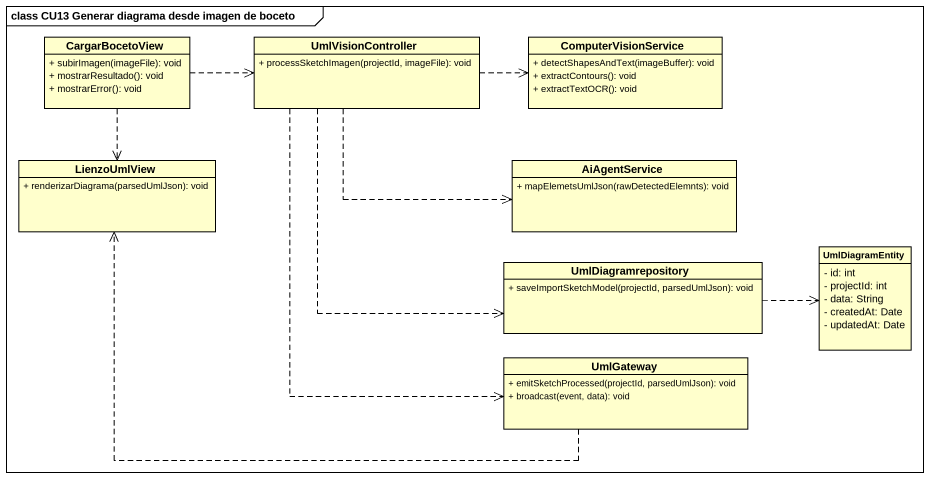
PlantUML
@startuml
mainframe class CU13 Generar diagrama desde imagen de boceto
hide circle
hide empty members
skinparam classAttributeIconSize 0
class CargarBocetoView {
  + subirImagen(imageFile): void
  + mostrarResultado(): void
  + mostrarError(): void
}
class UmlVisionController {
  + processSketchImagen(projectId, imageFile): void
}
class ComputerVisionService {
  + detectShapesAndText(imageBuffer): void
  + extractContours(): void
  + extractTextOCR(): void
}
class LienzoUmlView {
  + renderizarDiagrama(parsedUmlJson): void
}
class AiAgentService {
  + mapElemetsUmlJson(rawDetectedElemnts): void
}
class UmlDiagramrepository {
  + saveImportSketchModel(projectId, parsedUmlJson): void
}
class UmlDiagramEntity {
  - id: int
  - projectId: int
  - data: String
  - createdAt: Date
  - updatedAt: Date
}
class UmlGateway {
  + emitSketchProcessed(projectId, parsedUmlJson): void
  + broadcast(event, data): void
}
CargarBocetoView .right.> UmlVisionController
CargarBocetoView ..> LienzoUmlView
UmlVisionController .right.> ComputerVisionService
UmlVisionController .right.> AiAgentService
UmlVisionController ..> UmlDiagramrepository
UmlVisionController ..> UmlGateway
UmlDiagramrepository .right.> UmlDiagramEntity
UmlGateway .left.> LienzoUmlView
@enduml
